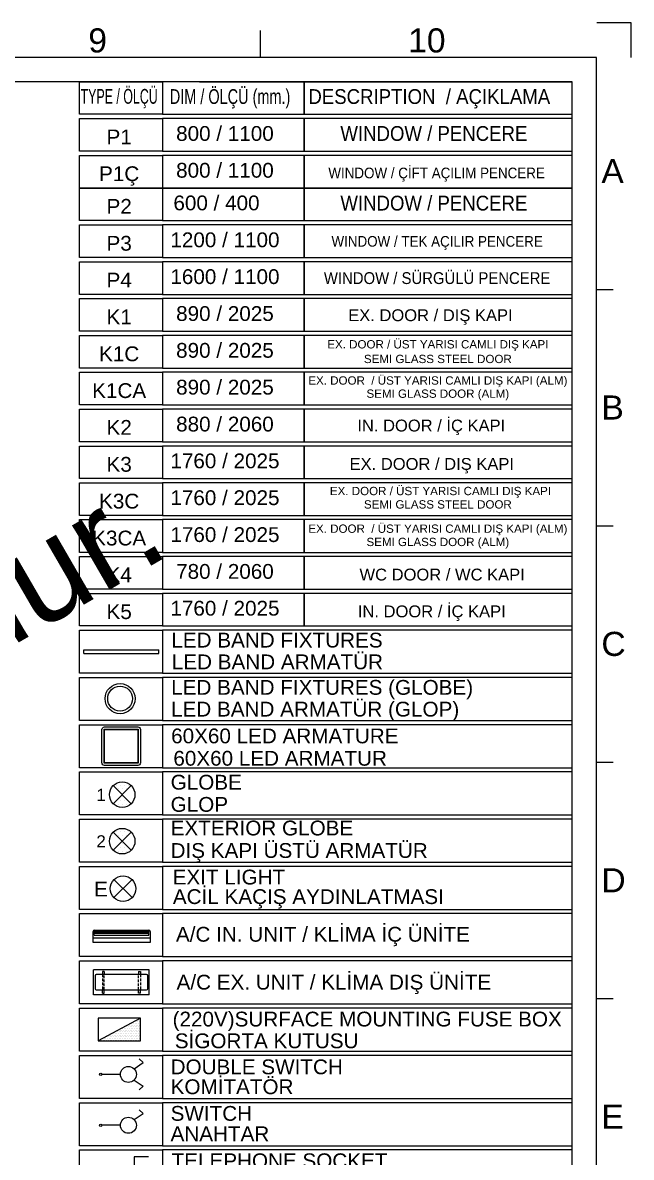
# Model space of a CAD drawing. Header units: millimetres. Extents: x 1111077 to 1166988, y 3220 to 42753.
# Drawn here: x 1157076 to 1166987, y 24286 to 42753 of the extents above; entities that cross this region are included whole.
import ezdxf
from ezdxf.enums import TextEntityAlignment as Align

# ---------------------------------------------------------------- set-up
doc = ezdxf.new("R2010")
doc.units = ezdxf.units.MM
doc.linetypes.add('TRATTEGGIATA', pattern=[19.05, 12.7, -6.35])
for name, color, linetype in [('ANTET', 7, 'Continuous'), ('DUVAR', 1, 'Continuous'), ('ELEKTRIK', 41, 'Continuous')]:
    doc.layers.add(name, color=color, linetype=linetype)
doc.layers.add('TARAMA', color=7, linetype='Continuous', lineweight=50)
doc.layers.add('yazi', color=7, linetype='Continuous', lineweight=5)
doc.styles.add('ES50', font='arial.ttf', dxfattribs={"width": 0.9, "height": 60})
doc.styles.add('PREFI YAZI', font='arial.ttf', dxfattribs={"height": 1})
doc.styles.add('YAZI', font='arial.ttf', dxfattribs={"height": 150})
doc.styles.add('YENI', font='arial.ttf', dxfattribs={"height": 1})

# ---------------------------------------------------------------- blocks, each defined once
blk = doc.blocks.new('111')
at = {"layer": 'ANTET'}
for p, q in [((746940.1, 282540.8), (746940.1, 282679.8)), ((746940.1, 282540.8), (746940.1, 282633.5)), ((746940.1, 282448.2), (746940.1, 282540.8)), ((746940.1, 282448.2), (746940.1, 282540.8)), ((746413.3, 282235.8), (749638, 282235.8)), ((746413.3, 282235.8), (749638, 282235.8)), ((749990.8, 280437.6), (749851.9, 280437.6)), ((749990.8, 278393.8), (749851.9, 278393.8)), ((749990.8, 276350), (749851.9, 276350)), ((749990.8, 274306.2), (749851.9, 274306.2))]:
    blk.add_line(p, q, dxfattribs=at)
blk.add_lwpolyline([(750148.9, 282446.4), (750148.9, 282746), (749849.2, 282746)], dxfattribs=at)
for points in [[(749849.2, 262653.3), (749848.6, 282446.4), (720748.5, 282446.4), (720749.1, 262653.3)], [(749638.7, 262863.9), (749638, 282235.8), (720959, 282235.8), (720959.7, 262863.9)]]:
    blk.add_lwpolyline(points, close=True, dxfattribs=at)
at = {"layer": 'ANTET', "style": 'YAZI'}
for s, height, p in [('9', 208.3, (745451.8, 282488.7)), ('10', 208.27, (748218.5, 282488.7)), ('A', 208.3, (749889.9, 281358.6)), ('B', 208.3, (749889.9, 279314.8)), ('C', 208.3, (749889.9, 277271)), ('D', 208.3, (749889.9, 275227.1)), ('E', 208.3, (749889.9, 273183.3))]:
    blk.add_text(s, height=height, dxfattribs=at).set_placement(p)
blk.add_attdef('F.Mİ.06/B', (721224.6, 262201.2), '', height=185, dxfattribs=at)
at = {"layer": 'yazi', "color": 254, "style": 'PREFI YAZI'}
blk.add_attdef('XXXXXXXXXXXXXXXXXXXXXXXXXXXXXXXXXX', (722674.6, 265572.6), '', height=839.4, rotation=30.08477, dxfattribs=at)
at = {"layer": 'yazi', "style": 'YAZI'}
for tag, p, height in [('S.K.', (732813.6, 264499.9), 185), ('XXXXXXXXXXXXBAŞLIKXXXXXXXXX', (740195.6, 264450.6), 289.2), ('XXXXXXXXXXXXXXXXXXXXXX', (733838.4, 264346.7), 289.2), ('XXXXXXŞANTİYEXXXXXXX', (734306.4, 263935.8), 289.2), ('XXXXXXXXBİNA/TİPİXXXXXXXX', (741747.7, 263955), 185), ('M²', (748437.2, 263921.4), 243.5), ('H.V.Y.', (732813.6, 263060.3), 185), ('00.00.0000', (735828.1, 263060.3), 185), ('TM0900/0000', (740623.4, 263060.3), 185), ('REV01', (744283.8, 263060.3), 185), ('SAYFA', (748169.4, 262988.7), 185)]:
    blk.add_attdef(tag, p, '', height=height, dxfattribs=at)
blk = doc.blocks.new('C TİPİ ARM')
at = {"layer": 'ELEKTRIK'}
h = blk.add_hatch(dxfattribs=at)
h.set_pattern_fill('DOTS', color=256, scale=53.768384, style=0)
h.set_pattern_definition([(0, (-13266.97, -14769.9), (42.67865, 85.3573), [0, -85.3573])])
h.paths.add_polyline_path([(199, 199, 0.414214), (-199, 199), (0, 0)])
h.paths.add_polyline_path([(199, -199), (0, 0), (-199, -199, 0.414214)])
for p, q in [((-199, -199), (199, 199)), ((-199, 199), (199, -199))]:
    blk.add_line(p, q, dxfattribs=at)
blk.add_circle((0, 0), 281, dxfattribs=at)
at = {"layer": 'ELEKTRIK', "linetype": 'Continuous', "style": 'YENI'}
blk.add_text('1', height=267, dxfattribs=at).set_placement((-568, -137))
blk = doc.blocks.new('C TİPİ ARM (KAFESLİ)')
at = {"layer": 'ELEKTRIK'}
h = blk.add_hatch(dxfattribs=at)
h.set_pattern_fill('DOTS', color=256, scale=53.768384, style=0)
h.set_pattern_definition([(0, (-13266.97, -14769.9), (42.67865, 85.3573), [0, -85.3573])])
h.paths.add_polyline_path([(199, 199, 0.414214), (-199, 199), (0, 0)])
h.paths.add_polyline_path([(199, -199), (0, 0), (-199, -199, 0.414214)])
for p, q in [((-199, -199), (199, 199)), ((-199, 199), (199, -199))]:
    blk.add_line(p, q, dxfattribs=at)
blk.add_circle((0, 0), 281, dxfattribs=at)
at = {"layer": 'ELEKTRIK', "linetype": 'Continuous', "style": 'YENI'}
blk.add_text('2', height=267, dxfattribs=at).set_placement((-568, -137))
blk = doc.blocks.new('LEJANT1-TM')
at = {"lineweight": 0}
h = blk.add_hatch(dxfattribs=at)
h.set_pattern_fill('DOTS,_O', color=256, scale=10.129953)
h.set_pattern_definition([(0, (74475.653, 850248.562), (8.0406506, 16.081301), [0, -16.081301])])
h.paths.add_polyline_path([(122489, 872717), (122489, 872936), (122086, 872717)])
for p, q in [((121947, 876457), (122664, 876457)), ((121947, 876421), (121947, 876457)), ((121947, 876421), (122664, 876421)), ((122664, 876421), (122664, 876457)), ((122048, 873727), (122048, 873776)), ((122048, 873776), (122570, 873776)), ((122048, 873774), (122570, 873774)), ((122048, 873771), (122570, 873771)), ((122570, 873727), (122570, 873776)), ((122036, 873657), (122036, 873764)), ((122582, 873699), (122036, 873699)), ((122048, 873767), (122570, 873767)), ((122048, 873760), (122570, 873760)), ((122048, 873748), (122570, 873748)), ((122048, 873727), (122570, 873727)), ((122582, 873764), (122582, 873657)), ((122582, 873657), (122036, 873657)), ((122574, 873397), (122040, 873397)), ((122040, 873159), (122040, 873397)), ((122055, 873340), (122055, 873216)), ((122548, 873352), (122067, 873352)), ((122125, 873382), (122125, 873352)), ((122143, 873382), (122143, 873352)), ((122471, 873382), (122471, 873352)), ((122489, 873382), (122489, 873352)), ((122559, 873216), (122559, 873340)), ((122574, 873159), (122574, 873397)), ((122574, 873159), (122040, 873159)), ((122067, 873204), (122548, 873204)), ((122125, 873174), (122125, 873204)), ((122143, 873174), (122143, 873204)), ((122471, 873174), (122471, 873204)), ((122489, 873174), (122489, 873204)), ((122489, 872936), (122086, 872717)), ((122429, 872451), (122514, 872511)), ((122514, 872511), (122478, 872545)), ((122298, 872397), (122121, 872397)), ((122429, 872343), (122514, 872283)), ((122514, 872283), (122478, 872249)), ((122514, 872024), (122478, 872058)), ((122429, 871964), (122514, 872024)), ((122298, 871910), (122121, 871910))]:
    blk.add_line(p, q, dxfattribs=at)
at = {"linetype": 'TRATTEGGIATA', "lineweight": 0, "ltscale": 2}
for p, q in [((122143, 873382), (122125, 873382)), ((122125, 873352), (122125, 873204)), ((122143, 873204), (122143, 873352)), ((122471, 873382), (122489, 873382)), ((122471, 873204), (122471, 873352)), ((122489, 873352), (122489, 873204)), ((122125, 873174), (122143, 873174)), ((122489, 873174), (122471, 873174))]:
    blk.add_line(p, q, dxfattribs=at)
at = {"lineweight": 0}
for points in [[(121908, 881890), (122702, 881890), (122702, 881578), (121908, 881578)], [(124055, 881890), (122702, 881890), (122702, 881578), (124055, 881578)], [(126621, 881890), (124055, 881890), (124055, 881578), (126621, 881578)], [(121908, 881537), (122702, 881537), (122702, 881225), (121908, 881225)], [(124055, 881537), (122702, 881537), (122702, 881225), (124055, 881225)], [(126621, 881537), (124055, 881537), (124055, 881225), (126621, 881225)], [(121908, 881185), (122702, 881185), (122702, 880873), (121908, 880873)], [(124055, 881185), (122702, 881185), (122702, 880873), (124055, 880873)], [(126621, 881185), (124055, 881185), (124055, 880873), (126621, 880873)], [(121908, 880873), (122702, 880873), (122702, 880561), (121908, 880561)], [(124055, 880873), (122702, 880873), (122702, 880561), (124055, 880561)], [(126621, 880873), (124055, 880873), (124055, 880561), (126621, 880561)], [(121908, 880521), (122702, 880521), (122702, 880208), (121908, 880208)], [(124055, 880521), (122702, 880521), (122702, 880208), (124055, 880208)], [(126621, 880521), (124055, 880521), (124055, 880208), (126621, 880208)], [(121908, 880168), (122702, 880168), (122702, 879856), (121908, 879856)], [(124055, 880168), (122702, 880168), (122702, 879856), (124055, 879856)], [(126621, 880168), (124055, 880168), (124055, 879856), (126621, 879856)], [(121908, 879816), (122702, 879816), (122702, 879504), (121908, 879504)], [(124055, 879816), (122702, 879816), (122702, 879504), (124055, 879504)], [(126621, 879816), (124055, 879816), (124055, 879504), (126621, 879504)], [(121908, 879463), (122702, 879463), (122702, 879151), (121908, 879151)], [(124055, 879463), (122702, 879463), (122702, 879151), (124055, 879151)], [(126621, 879463), (124055, 879463), (124055, 879151), (126621, 879151)], [(121908, 879111), (122702, 879111), (122702, 878799), (121908, 878799)], [(124055, 879111), (122702, 879111), (122702, 878799), (124055, 878799)], [(126621, 879111), (124055, 879111), (124055, 878799), (126621, 878799)], [(121908, 878759), (122702, 878759), (122702, 878446), (121908, 878446)], [(124055, 878759), (122702, 878759), (122702, 878446), (124055, 878446)], [(126621, 878759), (124055, 878759), (124055, 878446), (126621, 878446)], [(121908, 878406), (122702, 878406), (122702, 878094), (121908, 878094)], [(124055, 878406), (122702, 878406), (122702, 878094), (124055, 878094)], [(126621, 878406), (124055, 878406), (124055, 878094), (126621, 878094)], [(121908, 878054), (122702, 878054), (122702, 877742), (121908, 877742)], [(124055, 878054), (122702, 878054), (122702, 877742), (124055, 877742)], [(126621, 878054), (124055, 878054), (124055, 877742), (126621, 877742)], [(121908, 877702), (122702, 877702), (122702, 877389), (121908, 877389)], [(124055, 877702), (122702, 877702), (122702, 877389), (124055, 877389)], [(126621, 877702), (124055, 877702), (124055, 877389), (126621, 877389)], [(121908, 877349), (122702, 877349), (122702, 877037), (121908, 877037)], [(124055, 877349), (122702, 877349), (122702, 877037), (124055, 877037)], [(126621, 877349), (124055, 877349), (124055, 877037), (126621, 877037)], [(121908, 876997), (122702, 876997), (122702, 876685), (121908, 876685)], [(124055, 876997), (122702, 876997), (122702, 876685), (124055, 876685)], [(126621, 876997), (124055, 876997), (124055, 876685), (126621, 876685)], [(121908, 876644), (122702, 876644), (122702, 876233), (121908, 876233)], [(126621, 876644), (122702, 876644), (122702, 876233), (126621, 876233)], [(121908, 876193), (122702, 876193), (122702, 875781), (121908, 875781)], [(126621, 876193), (122702, 876193), (122702, 875781), (126621, 875781)], [(121908, 875741), (122702, 875741), (122702, 875330), (121908, 875330)], [(126621, 875741), (122702, 875741), (122702, 875330), (126621, 875330)], [(122142, 875699), (122469, 875699), (122469, 875372), (122142, 875372)], [(122147, 875694), (122463, 875694), (122463, 875377), (122147, 875377)], [(121908, 875289), (122702, 875289), (122702, 874878), (121908, 874878)], [(126621, 875289), (122702, 875289), (122702, 874878), (126621, 874878)], [(121908, 874838), (122702, 874838), (122702, 874426), (121908, 874426)], [(126621, 874838), (122702, 874838), (122702, 874426), (126621, 874426)], [(121908, 874386), (122702, 874386), (122702, 873975), (121908, 873975)], [(126621, 874386), (122702, 874386), (122702, 873975), (126621, 873975)], [(121908, 873935), (122702, 873935), (122702, 873523), (121908, 873523)], [(126621, 873935), (122702, 873935), (122702, 873523), (126621, 873523)], [(121908, 873483), (122702, 873483), (122702, 873071), (121908, 873071)], [(126621, 873483), (122702, 873483), (122702, 873071), (126621, 873071)], [(121908, 873031), (122702, 873031), (122702, 872620), (121908, 872620)], [(126621, 873031), (122702, 873031), (122702, 872620), (126621, 872620)], [(122086, 872717), (122489, 872717), (122489, 872936), (122086, 872936)], [(121908, 872578), (122702, 872578), (122702, 872167), (121908, 872167)], [(126621, 872578), (122702, 872578), (122702, 872167), (126621, 872167)], [(121908, 872126), (122702, 872126), (122702, 871715), (121908, 871715)], [(126621, 872126), (122702, 872126), (122702, 871715), (126621, 871715)], [(121908, 871675), (122702, 871675), (122702, 871263), (121908, 871263)], [(126621, 871675), (122702, 871675), (122702, 871263), (126621, 871263)]]:
    blk.add_lwpolyline(points, close=True, dxfattribs=at)
blk.add_lwpolyline([(122147, 875720), (122463, 875720, -0.414214), (122490, 875694), (122490, 875377, -0.414214), (122463, 875351), (122147, 875351, -0.414214), (122121, 875377), (122121, 875694, -0.414214)], format="xyb", close=True, dxfattribs=at)
for points in [[(122409, 874260), (122236, 874087)], [(122236, 874260), (122409, 874087)], [(122567, 871609), (122430, 871609), (122430, 871335), (122567, 871335)]]:
    blk.add_lwpolyline(points, dxfattribs=at)
for centre, radius in [((122295, 875990), 144), ((122295, 875990), 119), ((122323, 874173), 122), ((122374, 872397), 76.5), ((122110, 872397), 11), ((122374, 871910), 76.5), ((122110, 871910), 11)]:
    blk.add_circle(centre, radius, dxfattribs=at)
for centre, start, end in [((122048, 873764), 90, 180), ((122570, 873764), 0, 90), ((122067, 873340), 90, 180), ((122548, 873340), 0, 90), ((122067, 873216), 180, 270), ((122548, 873216), 270, 0)]:
    blk.add_arc(centre, 11.9, start, end, dxfattribs=at)
at = {"lineweight": 0, "xscale": 0.4351761271816118, "yscale": 0.4351761271816118, "zscale": 0.4351761271816118}
for name, p in [('C TİPİ ARM', (122315, 875072)), ('C TİPİ ARM (KAFESLİ)', (122315, 874627))]:
    blk.add_blockref(name, p, dxfattribs=at)
at = {"lineweight": 0, "style": 'ES50'}
for s, height, width, p in [('TYPE / ÖLÇÜ', 141.52, 0.6, (122286, 881679)), ('DIM / ÖLÇÜ (mm.)', 141.52, 0.7, (123347, 881677)), ('DESCRIPTION  / AÇIKLAMA', 141.52, 0.9, (125253, 881677)), ('WINDOW / PENCERE', 141.52, 0.9, (125297, 881324)), ('WINDOW / ÇİFT AÇILIM PENCERE', 101.9, 0.9, (125323, 880966)), ('WINDOW / PENCERE', 141.52, 0.9, (125297, 880658)), ('WINDOW / TEK AÇILIR PENCERE', 101.9, 0.9, (125328, 880312)), ('WINDOW / SÜRGÜLÜ PENCERE', 113.22, 0.9, (125328, 879955))]:
    blk.add_text(s, height=height, dxfattribs=dict(at, width=width)).set_placement(p, align=Align.CENTER)
for s, height, p in [('800 / 1100', 141.5, (123298, 881324)), ('P1', 141.5, (122286, 881291)), ('P1Ç', 141.5, (122286, 880939)), ('800 / 1100', 141.5, (123298, 880972)), ('P2', 141.5, (122286, 880627)), ('600 / 400', 141.5, (123217, 880660)), ('P3', 141.5, (122286, 880274)), ('1200 / 1100', 141.52, (123298, 880307)), ('P4', 141.5, (122286, 879922)), ('1600 / 1100', 141.52, (123298, 879955)), ('890 / 2025', 141.5, (123298, 879602)), ('K1', 141.5, (122286, 879570)), ('EX. DOOR / DIŞ KAPI', 113.22, (125264, 879600)), ('EX. DOOR / ÜST YARISI CAMLI DIŞ KAPI', 79.25, (125335, 879339)), ('K1C', 141.5, (122286, 879217)), ('890 / 2025', 141.5, (123298, 879250)), ('SEMI GLASS STEEL DOOR', 79.25, (125335, 879199)), ('EX. DOOR  / ÜST YARISI CAMLI DIŞ KAPI (ALM)', 79.25, (125335, 878993)), ('K1CA', 141.5, (122286, 878865)), ('890 / 2025', 141.5, (123298, 878898)), ('SEMI GLASS DOOR (ALM)', 79.25, (125335, 878867)), ('K2', 141.5, (122286, 878513)), ('880 / 2060', 141.5, (123298, 878545)), ('IN. DOOR / İÇ KAPI', 113.22, (125272, 878545)), ('1760 / 2025', 141.52, (123298, 878193)), ('K3', 141.5, (122286, 878160)), ('EX. DOOR / DIŞ KAPI', 113.22, (125277, 878178)), ('EX. DOOR / ÜST YARISI CAMLI DIŞ KAPI', 79.25, (125360, 877936)), ('K3C', 141.5, (122286, 877808)), ('1760 / 2025', 141.52, (123298, 877841)), ('SEMI GLASS STEEL DOOR', 79.25, (125335, 877808)), ('K3CA', 141.5, (122286, 877455)), ('1760 / 2025', 141.52, (123298, 877488)), ('EX. DOOR  / ÜST YARISI CAMLI DIŞ KAPI (ALM)', 79.25, (125335, 877576)), ('SEMI GLASS DOOR (ALM)', 79.25, (125335, 877449)), ('K4', 141.5, (122286, 877103)), ('780 / 2060', 141.5, (123298, 877136)), ('WC DOOR / WC KAPI', 113.22, (125376, 877120)), ('1760 / 2025', 141.52, (123298, 876784)), ('K5', 141.5, (122286, 876751)), ('IN. DOOR / İÇ KAPI', 113.22, (125277, 876768)), ('LED BAND FIXTURES', 141.52, (123796, 876479)), ('LED BAND ARMATÜR', 141.52, (123800, 876271)), ('LED BAND FIXTURES (GLOBE)', 141.52, (124228, 876027)), ('LED BAND ARMATÜR (GLOP)', 141.52, (124161, 875819)), ('60X60 LED ARMATURE', 141.52, (123871, 875563)), ('60X60 LED ARMATUR', 141.52, (123826, 875349)), ('GLOBE', 141.5, (123119, 875120)), ('GLOP', 141.5, (123053, 874908)), ('EXTERIOR GLOBE', 141.52, (123652, 874682)), ('DIŞ KAPI ÜSTÜ ARMATÜR', 141.52, (124008, 874467)), ('EXIT LIGHT', 141.5, (123336, 874213)), ('E', 142, (122112, 874098)), ('ACİL KAÇIŞ AYDINLATMASI', 141.52, (124096, 874026)), ('A/C IN. UNIT / KLİMA İÇ ÜNİTE', 141.52, (124235, 873666)), ('A/C EX. UNIT / KLİMA DIŞ ÜNİTE', 141.52, (124340, 873208)), ('(220V)SURFACE MOUNTING FUSE BOX', 141.52, (124659, 872855)), ('SİGORTA KUTUSU', 141.52, (123697, 872647)), ('DOUBLE SWITCH', 141.52, (123602, 872398)), ('KOMİTATÖR', 141.5, (123366, 872208)), ('SWITCH', 141.5, (123168, 871953)), ('ANAHTAR', 141.5, (123250, 871758)), ('TELEPHONE SOCKET', 141.52, (123820, 871500))]:
    blk.add_text(s, height=height, dxfattribs=at).set_placement(p, align=Align.CENTER)

msp = doc.modelspace()

# ---------------------------------------------------------------- block references
at = {"layer": 'DUVAR', "lineweight": 5}
ref = msp.add_blockref('111', (-245154.8, -489511.3), dxfattribs=dict(at, xscale=1.882481461705298, yscale=1.882481461705298, zscale=1.882481461705298))
ref.add_attrib('XXXXXXXXXXXXXXXXXXXXXXXXXXXXXXXXXX', 'PREFİ PREFABRİK YAPI A.Ş Her hakkı mahfuzdur.', (1115266.6, 8481.8), dxfattribs={"layer": 'yazi', "color": 254, "true_color": 0xe5e5e5, "height": 1580.102, "rotation": 30.08477, "style": 'PREFI YAZI'})
at = {"layer": 'TARAMA', "xscale": 1.702000576550476, "yscale": 1.702000576550476, "zscale": 1.702000576550476}
msp.add_blockref('LEJANT1-TM', (950515.9, -1459184.7), dxfattribs=at)

doc.saveas('drawing.dxf')
